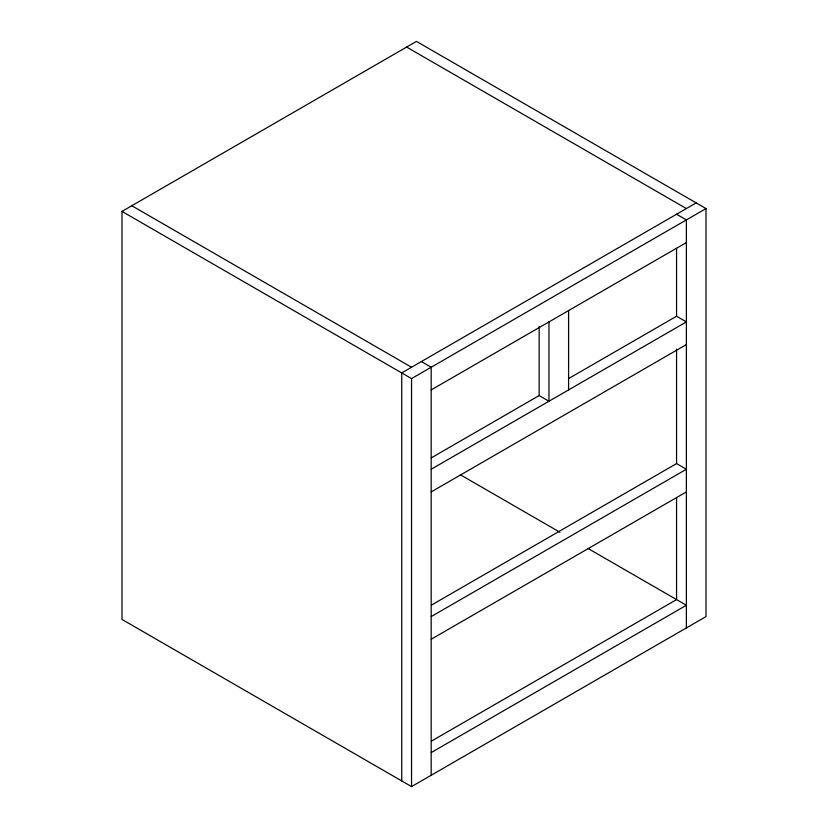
<?xml version="1.0" encoding="UTF-8"?>
<svg xmlns="http://www.w3.org/2000/svg" width="828" height="828" viewBox="0 0 828 828"><rect width="100%" height="100%" fill="white"/><g stroke="black" fill="none" stroke-linecap="round" stroke-linejoin="round"><path stroke-width="1.24" d="M121.995 211.409L416.453 41.4L706.005 208.573L706.005 616.591L411.547 786.6L121.995 619.427L121.995 211.409L411.547 378.582L706.005 208.573M696.193 202.901L401.735 372.91L401.735 780.928M431.181 389.916L686.381 242.573M431.367 457.812L539.142 395.577L548.964 401.249L548.964 321.906M568.774 378.479L676.559 316.244L686.381 321.916L431.181 469.248M431.181 491.915L686.381 344.583M431.44 605.113L676.559 463.587L686.381 469.248L431.181 616.591M431.181 639.257L686.381 491.925M431.44 741.112L676.559 599.596L676.559 497.845M431.181 752.6L686.381 605.258L587.911 548.405M406.641 47.072L686.381 208.573M676.559 214.235L686.381 219.906L686.381 627.924M421.359 361.577L431.181 367.249L431.181 775.267M131.807 205.737L411.547 367.249M460.347 474.765L559.935 532.259M676.559 248.421L676.559 316.244M676.559 349.199L676.559 463.587M568.588 310.572L568.588 389.916M539.142 326.48L539.142 395.577M411.547 378.582L411.547 786.6"/></g></svg>
